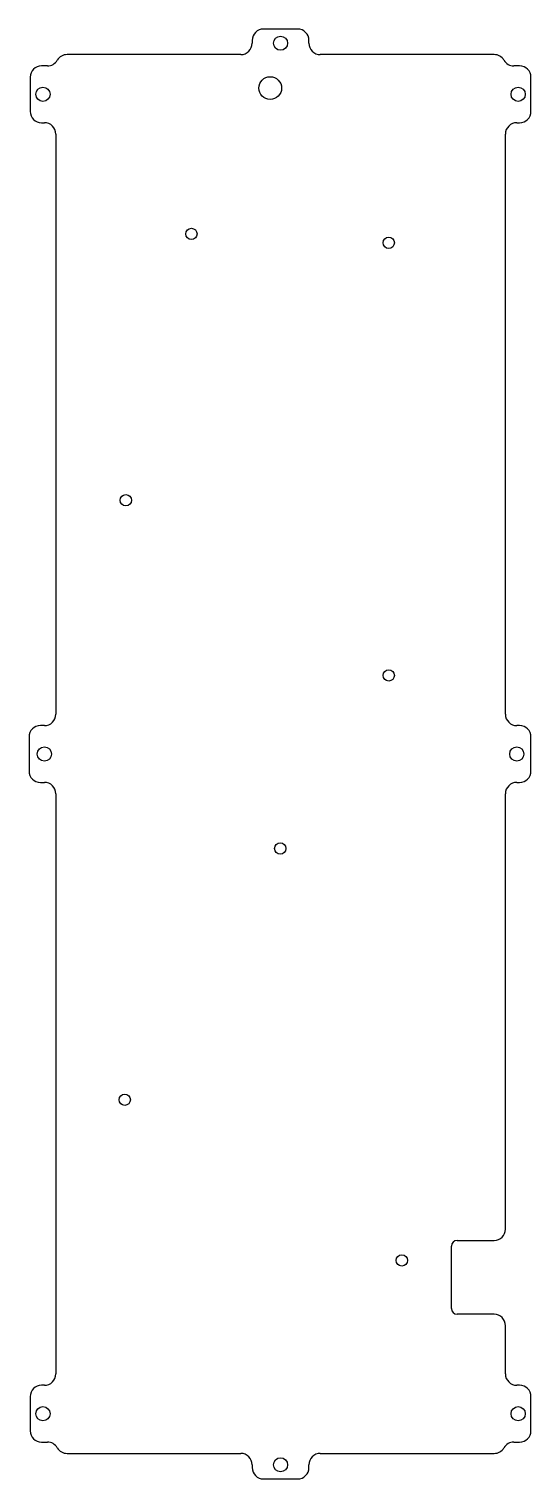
# Model space of a CAD drawing. Header units: millimetres. Extents: x -44 to 44, y -128 to 128.
import ezdxf

# ---------------------------------------------------------------- set-up
doc = ezdxf.new("R2010")
doc.units = ezdxf.units.MM
doc.layers.get('0').update_dxf_attribs({"linetype": 'CONTINUOUS'})

msp = doc.modelspace()

# ---------------------------------------------------------------- linework, layer by layer
for p, q in [((-4.9, 125.69), (-4.9, 125.19)), ((3.1, 127.69), (-2.9, 127.69)), ((5.1, 125.19), (5.1, 125.69)), ((-6.9, 123.19), (-37.5, 123.19)), ((37.7, 123.19), (7.1, 123.19)), ((-40.96, 121.19), (-42, 121.19)), ((42.2, 121.19), (41.17, 121.19)), ((-44, 119.19), (-44, 113.19)), ((44.2, 113.19), (44.2, 119.19)), ((-42, 111.19), (-41.5, 111.19)), ((41.7, 111.19), (42.2, 111.19)), ((-39.5, 109.19), (-39.5, 7)), ((39.7, 7), (39.7, 109.19)), ((-44.2, 3), (-44.2, -3)), ((-41.5, 5), (-42.2, 5)), ((42.2, 5), (41.7, 5)), ((44.2, -3), (44.2, 3)), ((-42.2, -5), (-41.5, -5)), ((41.7, -5), (42.2, -5)), ((-39.5, -7), (-39.5, -109.19)), ((39.7, -83.69), (39.7, -7)), ((30.2, -97.69), (30.2, -86.69)), ((31.2, -85.69), (37.7, -85.69)), ((37.7, -98.69), (31.2, -98.69)), ((39.7, -109.19), (39.7, -100.69)), ((-41.5, -111.19), (-42, -111.19)), ((42.2, -111.19), (41.7, -111.19)), ((-44, -113.19), (-44, -119.19)), ((44.2, -119.19), (44.2, -113.19)), ((-42, -121.19), (-40.96, -121.19)), ((41.17, -121.19), (42.2, -121.19)), ((-37.5, -123.19), (-6.9, -123.19)), ((7.1, -123.19), (37.7, -123.19)), ((-4.9, -125.19), (-4.9, -125.69)), ((-2.9, -127.69), (3.1, -127.69)), ((5.1, -125.69), (5.1, -125.19))]:
    msp.add_line(p, q)
for centre, radius in [((0.1, 125.19), 1.25), ((-1.72, 117.29), 2), ((-41.75, 116.19), 1.25), ((41.95, 116.19), 1.25), ((-15.6, 91.59), 1), ((19.15, 90.04), 1), ((-27.15, 44.69), 1), ((19.15, 13.84), 1), ((-41.5, 0), 1.25), ((41.7, 0), 1.25), ((0.05, -16.64), 1), ((-27.35, -60.89), 1), ((21.45, -89.19), 1), ((-41.75, -116.19), 1.25), ((41.95, -116.19), 1.25), ((0.1, -125.19), 1.25)]:
    msp.add_circle(centre, radius)
for centre, radius, start, end in [((3.1, 125.69), 2, 0, 90), ((-6.9, 125.19), 2, -90, 0), ((-2.9, 125.69), 2, 90, 180), ((7.1, 125.19), 2, 180, 270), ((-37.5, 121.19), 2, 90, 150), ((37.7, 121.19), 2, 30, 90), ((-42, 119.19), 2, 90, 180), ((-40.96, 123.19), 2, 270, 330), ((41.17, 123.19), 2, 210, 270), ((42.2, 119.19), 2, 0, 90), ((-42, 113.19), 2, 180, 270), ((42.2, 113.19), 2, -90, 0), ((-41.5, 109.19), 2, 0, 90), ((41.7, 109.19), 2, 90, 180), ((-41.5, 7), 2, 270, 360), ((41.7, 7), 2, 180, 270), ((-42.2, 3), 2, 90, 180), ((42.2, 3), 2, 0, 90), ((-42.2, -3), 2, 180, 270), ((-41.5, -7), 2, 0, 90), ((41.7, -7), 2, 90, 180), ((42.2, -3), 2, -90, 0), ((37.7, -83.69), 2, 270, 360), ((31.2, -86.69), 1, 90, 180), ((31.2, -97.69), 1, 180, 270), ((37.7, -100.69), 2, 0, 90), ((-41.5, -109.19), 2, -90, 0), ((41.7, -109.19), 2, 180, 270), ((-42, -113.19), 2, 90, 180), ((42.2, -113.19), 2, 0, 90), ((-42, -119.19), 2, 180, 270), ((42.2, -119.19), 2, -90, 0), ((-40.96, -123.19), 2, 30, 90), ((-37.5, -121.19), 2, 210, 270), ((37.7, -121.19), 2, 270, 330), ((41.17, -123.19), 2, 90, 150), ((-6.9, -125.19), 2, 0, 90), ((7.1, -125.19), 2, 90, 180), ((-2.9, -125.69), 2, 180, 270), ((3.1, -125.69), 2, -90, 0)]:
    msp.add_arc(centre, radius, start, end)

doc.saveas('drawing.dxf')
